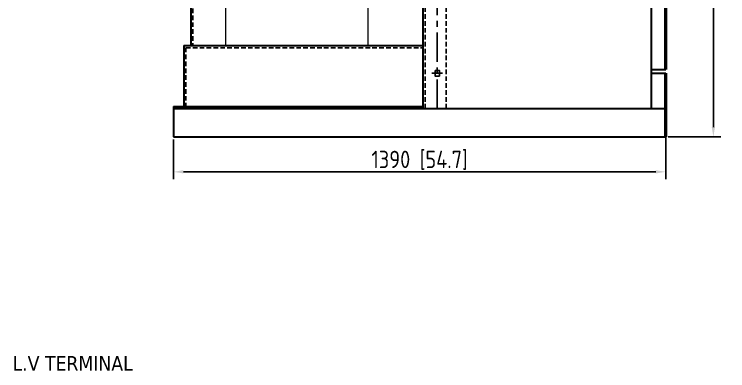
# Model space of a CAD drawing. Header units: millimetres. Extents: x 261789 to 272313, y -191856 to -185409.
# Drawn here: x 265664 to 267679, y -188658 to -187651 of the extents above; entities that cross this region are included whole.
import ezdxf

# ---------------------------------------------------------------- set-up
doc = ezdxf.new("R2010")
doc.units = ezdxf.units.MM
doc.header["$LTSCALE"] = 13
doc.linetypes.add('CENTERX2', pattern=[101.6, 63.5, -12.7, 12.7, -12.7])
doc.linetypes.add('DASHED', pattern=[0.75, 0.5, -0.25])
for name, color, linetype in [('1', 4, 'Continuous'), ('4虚线层', 6, 'DASHED'), ('粗实线', 4, 'Continuous')]:
    doc.layers.add(name, color=color, linetype=linetype)
doc.layers.add('2细实线', color=3, linetype='Continuous', lineweight=20)
doc.layers.add('铁心', color=3, linetype='Continuous', lineweight=0)
doc.styles.get("Standard").update_dxf_attribs({"font": 'gbenor.shx', "bigfont": 'gbcbig.shx'})
doc.styles.add('Tahoma$001', font='tahoma.ttf', dxfattribs={"height": 2.159784})
doc.dimstyles.new('英寸 1-10', dxfattribs={"dimscale": 14, "dimtxt": 3.5, "dimasz": 2, "dimexe": 1.5, "dimexo": 0.5, "dimgap": 0.5, "dimtad": 1, "dimtoh": 1, "dimdec": 1, "dimdsep": 46, "dimtxsty": 'Standard', "dimcen": 2.5, "dimclrd": 3, "dimclre": 3, "dimclrt": 3, "dimadec": 0, "dimazin": 2, "dimtfac": 1, "dimtdec": 1, "dimtmove": 0, "dimatfit": 2, "dimfxl": 1, "dimarcsym": 0})

# ---------------------------------------------------------------- blocks, each defined once
blk = doc.blocks.new('*D44')
at = {"layer": '2细实线', "color": 3, "linetype": 'ByBlock', "lineweight": -2}
for p, q in [((267504, -187964.5), (267504, -188117.1)), ((266114, -188004.5), (266114, -188117.1)), ((266142, -188096.1), (267476, -188096.1))]:
    blk.add_line(p, q, dxfattribs=at)
at = {"layer": '2细实线', "color": 3, "linetype": 'ByBlock'}
for points in [[(266142, -188091.4), (266142, -188100.7), (266114, -188096.1)], [(267476, -188091.4), (267476, -188100.7), (267504, -188096.1)]]:
    blk.add_solid(points, dxfattribs=at)
at = {"layer": 'Defpoints', "color": 0, "linetype": 'ByBlock'}
for p in [(267504, -187957.5), (266114, -187997.5), (267504, -188096.1)]:
    blk.add_point(p, dxfattribs=at)
at = {"layer": '2细实线', "color": 3, "linetype": 'ByBlock', "insert": (266809, -188063.5), "char_height": 49, "attachment_point": 5}
blk.add_mtext('1390 [54.7]', dxfattribs=at)
blk = doc.blocks.new('*D63')
at = {"layer": '2细实线', "color": 3, "linetype": 'ByBlock', "lineweight": -2}
for p, q in [((267511, -186147.5), (267659.7, -186147.5)), ((267638.7, -187969.5), (267638.7, -186175.5)), ((267511, -187997.5), (267659.7, -187997.5))]:
    blk.add_line(p, q, dxfattribs=at)
at = {"layer": '2细实线', "color": 3, "linetype": 'ByBlock'}
for points in [[(267634, -186175.5), (267643.3, -186175.5), (267638.7, -186147.5)], [(267634, -187969.5), (267643.3, -187969.5), (267638.7, -187997.5)]]:
    blk.add_solid(points, dxfattribs=at)
at = {"layer": 'Defpoints', "color": 0, "linetype": 'ByBlock'}
for p in [(267504, -186147.5), (267638.7, -186147.5), (267504, -187997.5)]:
    blk.add_point(p, dxfattribs=at)
at = {"layer": '2细实线', "color": 3, "linetype": 'ByBlock', "insert": (267606.2, -187072.5), "char_height": 49, "attachment_point": 5, "rotation": 90}
blk.add_mtext('1850 [72.8]', dxfattribs=at)

msp = doc.modelspace()

# ---------------------------------------------------------------- linework, layer by layer
at = {"layer": '1', "color": 1, "linetype": 'CENTERX2', "lineweight": -3, "ltscale": 0.1}
for p, q in [((266858.963, -187917.47), (266858.963, -186197.47)), ((266873.757, -187817.47), (266844.011, -187817.47))]:
    msp.add_line(p, q, dxfattribs=at)
at = {"layer": '2细实线', "linetype": 'ByBlock'}
msp.add_lwpolyline([(266260.88, -187739.47), (266663.88, -187739.47), (266663.88, -187089.47), (266260.88, -187089.47)], close=True, dxfattribs=at)
at = {"layer": '4虚线层', "ltscale": 2}
for p, q in [((266824.963, -187917.47), (266824.963, -186197.47)), ((266883.963, -187917.47), (266883.963, -186197.47)), ((266168.963, -186367.47), (266168.963, -187739.47)), ((266148.963, -187745.47), (266818.963, -187745.47)), ((266148.963, -187745.47), (266148.963, -187911.47))]:
    msp.add_line(p, q, dxfattribs=at)
at = {"layer": '粗实线', "lineweight": 50}
for p, q in [((267503.963, -187807.47), (267503.963, -186147.47)), ((267503.963, -187997.47), (267503.963, -187817.47))]:
    msp.add_line(p, q, dxfattribs=at)
at = {"layer": '粗实线', "lineweight": 30}
for p, q in [((267503.963, -187807.47), (267503.963, -186147.47)), ((267463.963, -187917.47), (267463.963, -186197.47)), ((266162.963, -186367.47), (266162.963, -187739.47)), ((266818.963, -187911.47), (266818.963, -186367.47)), ((266818.963, -187917.47), (266818.963, -186367.47)), ((266142.963, -187739.47), (266818.963, -187739.47)), ((266142.963, -187739.47), (266142.963, -187911.47)), ((267463.963, -187807.47), (267503.963, -187807.47)), ((267463.963, -187817.47), (267503.963, -187817.47)), ((267503.963, -187874.447), (267503.963, -187817.47)), ((266113.963, -187911.47), (266113.963, -187997.47)), ((266113.963, -187911.47), (266818.963, -187911.47)), ((266113.963, -187917.47), (266818.963, -187917.47)), ((266127.963, -187917.47), (266113.963, -187917.47)), ((266818.963, -187917.47), (266883.963, -187917.47)), ((266883.963, -187917.47), (267503.963, -187917.47)), ((266113.963, -187997.47), (267503.963, -187997.47))]:
    msp.add_line(p, q, dxfattribs=at)
at = {"layer": '粗实线'}
msp.add_lwpolyline([(266852.963, -187809.47), (266864.963, -187809.47), (266864.963, -187825.47), (266852.963, -187825.47)], close=True, dxfattribs=at)

# ---------------------------------------------------------------- texts
at = {"layer": '铁心', "style": 'Tahoma$001'}
msp.add_text('L.V TERMINAL', height=41.32206, dxfattribs=at).set_placement((265659.554, -188657.779))

# ---------------------------------------------------------------- dimensions: what is measured, and where the dimension line sits
at = {"layer": '2细实线', "linetype": 'ByBlock'}
dim = msp.add_linear_dim(base=(267638.679, -186147.47), p1=(267503.963, -187997.47), p2=(267503.963, -186147.47), angle=90, dimstyle='英寸 1-10', dxfattribs=at)
dim.commit()
dim.dimension.update_dxf_attribs({"geometry": '*D63', "text_midpoint": (267606.158, -187072.47)})
dim = msp.add_linear_dim(base=(267503.963, -188096.054), p1=(266113.963, -187997.47), p2=(267503.963, -187957.47), dimstyle='英寸 1-10', dxfattribs=at)
dim.commit()
dim.dimension.update_dxf_attribs({"geometry": '*D44', "text_midpoint": (266808.963, -188063.543)})

doc.saveas('drawing.dxf')
